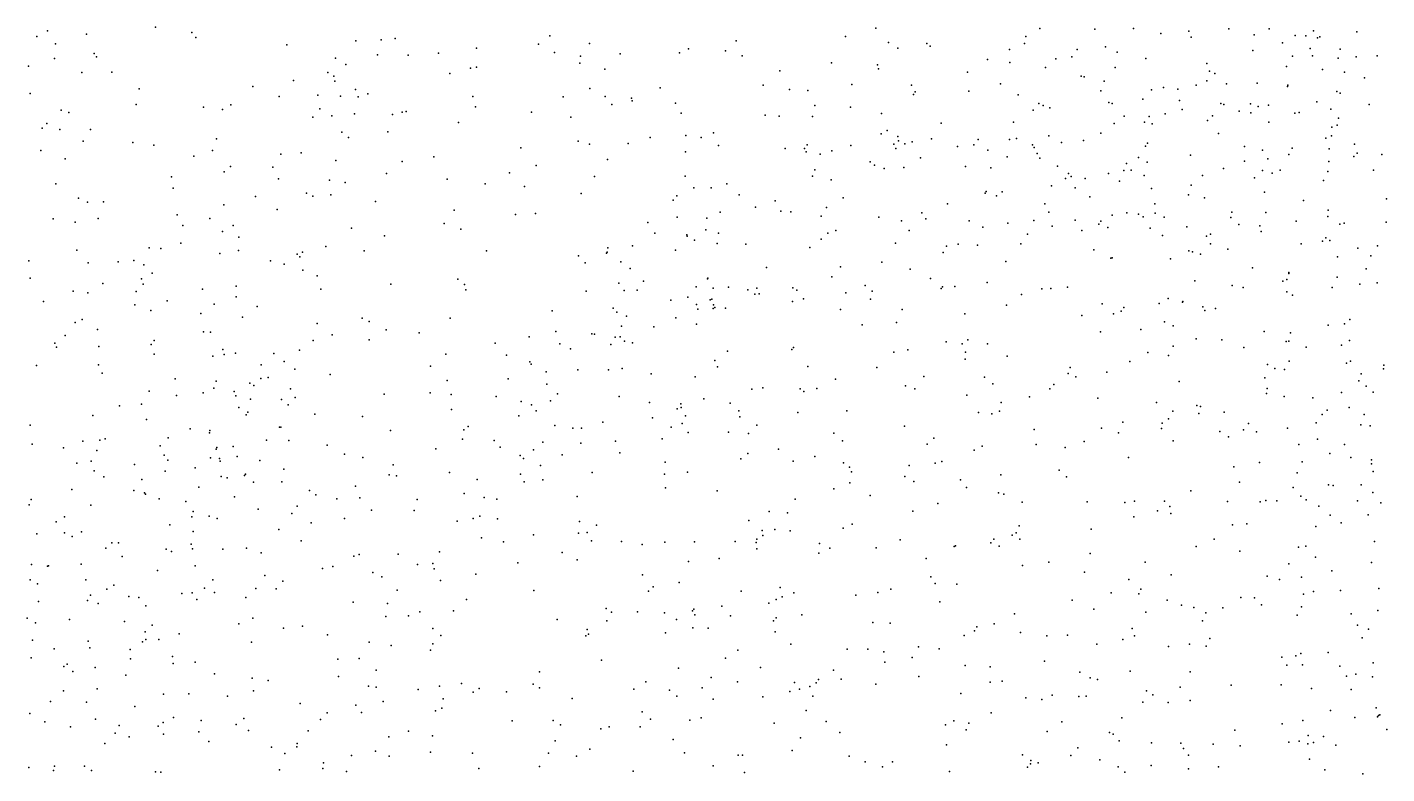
# Model space of a CAD drawing. Header units: metres. Extents: x -25 to 25, y -27.8 to 27.8.
# Drawn here: x -6.377 to -3.29, y 6.799 to 8.495 of the extents above; entities that cross this region are included whole.
import ezdxf

# ---------------------------------------------------------------- set-up
doc = ezdxf.new("R2010")
doc.units = ezdxf.units.M

msp = doc.modelspace()

# ---------------------------------------------------------------- linework, layer by layer
for p in [(-6.0857, 8.4952, 2.5223), (-4.4501, 8.4933, 7.1503), (-4.0776, 8.4921, 11.6421), (-3.953, 8.4909, 22.4357), (-3.8648, 8.4924, -10.5825), (-3.6485, 8.4917, 5.8832), (-3.5567, 8.4916, 6.1565), (-6.3547, 8.4743, 13.2753), (-6.3307, 8.4866, 19.856), (-6.2423, 8.4793, -0.8304), (-6.0027, 8.4828, 18.9536), (-5.9936, 8.4714, -0.7938), (-5.6303, 8.4639, 17.7402), (-5.573, 8.4661, 16.8108), (-5.541, 8.4697, 0.4212), (-5.19, 8.4755, 16.4208), (-4.7671, 8.4642, 12.7603), (-4.5185, 8.4744, 12.3585), (-4.4208, 8.4606, -23.8191), (-4.1121, 8.4585, -20.7982), (-4.1096, 8.4744, 6.1458), (-3.8025, 8.4812, 14.9817), (-3.7389, 8.4865, 6.0454), (-3.7339, 8.4729, 11.0634), (-3.5908, 8.4778, 6.4972), (-3.5268, 8.4597, 21.9255), (-3.4979, 8.4762, 5.9458), (-3.4738, 8.4754, 20.0522), (-3.4563, 8.4866, 23.8867), (-3.4469, 8.4713, 10.7634), (-3.4419, 8.4732, 5.2872), (-3.358, 8.4849, 6.8659), (-6.3122, 8.4572, -6.4741), (-6.2249, 8.4354, 13.8592), (-6.2192, 8.4278, 1.406), (-5.7869, 8.4551, -0.7157), (-5.5815, 8.4322, -0.5751), (-5.5117, 8.4318, 2.5142), (-5.4428, 8.4364, -23.0121), (-5.3567, 8.4479, -0.3339), (-5.216, 8.4565, 14.1973), (-5.1796, 8.4376, 13.0131), (-5.1202, 8.4296, 16.7321), (-5.0997, 8.4583, 2.8959), (-5.0303, 8.4345, 14.1796), (-4.8959, 8.4366, 12.8656), (-4.8755, 8.4458, 3.5546), (-4.7911, 8.4418, -23.4765), (-4.7533, 8.4299, 6.6998), (-4.3997, 8.4472, 6.2332), (-4.3338, 8.4583, -20.7789), (-4.3265, 8.452, -10.7705), (-4.1464, 8.4447, 17.6162), (-4.0047, 8.4281, 11.445), (-3.9926, 8.4448, -17.5162), (-3.9284, 8.4503, -20.6365), (-3.9021, 8.4383, -18.8991), (-3.5937, 8.4419, 6.7325), (-3.5035, 8.429, 7.2998), (-3.4638, 8.4469, 4.5118), (-3.4586, 8.4303, 5.5535), (-3.3959, 8.4455, 4.7622), (-3.3592, 8.4282, 10.0938), (-3.3113, 8.4303, 17.4546), (-6.3736, 8.4066, -6.1512), (-6.3145, 8.4237, -12.5965), (-5.6764, 8.4249, 17.3967), (-5.6532, 8.4101, -15.9831), (-5.37, 8.4023, 16.3732), (-5.3563, 8.4042, -0.0604), (-5.1223, 8.4135, 16.9888), (-5.0648, 8.4, 17.1847), (-4.5507, 8.4139, 17.5754), (-4.4462, 8.4098, -20.1529), (-4.4437, 8.4009, -20.5912), (-4.1961, 8.4216, -24.1282), (-4.1454, 8.4152, -16.9147), (-4.0646, 8.4035, 6.2967), (-4.0415, 8.4235, 22.8827), (-3.9068, 8.4036, 17.4788), (-3.8366, 8.4241, -17.3601), (-3.6981, 8.4126, 19.7655), (-3.5172, 8.4056, 17.3623), (-3.4358, 8.3993, 11.3393), (-3.4004, 8.4246, 11.6844), (-6.2526, 8.3922, 13.114), (-6.1842, 8.3929, 19.4206), (-5.7722, 8.3744, 0.8885), (-5.6938, 8.3924, -22.8596), (-5.6804, 8.3841, 2.4593), (-5.6785, 8.3725, 17.1248), (-5.4172, 8.3897, 0.1545), (-4.6677, 8.3962, 6.8962), (-4.2421, 8.3931, -19.6136), (-4.1665, 8.3665, 11.8742), (-3.9834, 8.3843, 23.1356), (-3.9768, 8.3824, 4.0836), (-3.9312, 8.3727, 11.1929), (-3.6987, 8.3732, 6.8258), (-3.6925, 8.3955, 10.8941), (-3.6799, 8.3903, 19.4898), (-3.6534, 8.3665, 15.1028), (-3.5842, 8.3678, 10.6652), (-3.3855, 8.3928, 11.8683), (-3.34, 8.3803, 21.7706), (-6.37, 8.3445, 1.5024), (-6.1223, 8.3552, -0.6712), (-5.8643, 8.3602, -0.6218), (-5.8046, 8.3381, -12.0594), (-5.7171, 8.3406, 17.2738), (-5.6653, 8.3388, -0.4764), (-5.6312, 8.3538, 0.5195), (-5.625, 8.3371, -15.644), (-5.6031, 8.3435, -11.9189), (-5.3646, 8.3378, -23.2154), (-5.16, 8.3372, -23.3786), (-5.099, 8.3556, -16.3997), (-5.0646, 8.3377, -11.344), (-4.9393, 8.3576, 3.2175), (-4.7054, 8.3636, 12.6267), (-4.6456, 8.3534, 14.2274), (-4.6041, 8.3512, -23.806), (-4.5046, 8.3652, 7.026), (-4.3689, 8.3632, -24.0034), (-4.3647, 8.3421, 7.1091), (-4.3609, 8.3483, 17.5475), (-4.2387, 8.3502, 14.5401), (-4.1266, 8.3412, 17.494), (-3.9391, 8.3506, 6.5763), (-3.8242, 8.3529, 6.7231), (-3.7967, 8.3581, 4.179), (-3.7638, 8.3547, 19.6306), (-3.7224, 8.3634, 17.3574), (-3.5155, 8.3607, 7.0815), (-3.5144, 8.3638, 23.7948), (-3.4033, 8.3494, 11.1941), (-3.3958, 8.3451, 10.3518), (-6.2998, 8.3069, -22.4228), (-6.1296, 8.3197, 2.5202), (-5.9764, 8.3138, 19.0662), (-5.9331, 8.3084, 2.4654), (-5.9144, 8.3185, 12.9269), (-5.712, 8.31, 0.6884), (-5.359, 8.314, 2.579), (-5.0494, 8.3193, 2.9627), (-5.0045, 8.334, 16.506), (-5.0029, 8.3279, 16.3506), (-4.9047, 8.3227, 17.2813), (-4.5881, 8.3172, 12.4354), (-4.5075, 8.3132, -10.931), (-4.0924, 8.307, -24.3568), (-4.0798, 8.3215, 7.2561), (-4.0702, 8.3171, -17.8966), (-4.0545, 8.3118, -18.1066), (-3.9207, 8.3241, -24.4782), (-3.9134, 8.322, 23.334), (-3.844, 8.3318, -18.6832), (-3.7604, 8.3289, -15.3463), (-3.7546, 8.308, 10.673), (-3.6666, 8.3222, 7.3257), (-3.6599, 8.3193, 4.2919), (-3.6248, 8.3041, 19.248), (-3.5994, 8.321, 20.1535), (-3.5821, 8.3149, -20.3462), (-3.5584, 8.3184, 4.4223), (-3.4489, 8.3258, 4.631), (-3.4171, 8.3093, 15.0938), (-3.3294, 8.3193, 5.5166), (-6.3324, 8.2768, 19.9066), (-6.2818, 8.3012, -0.6497), (-5.7285, 8.291, 17.6332), (-5.6847, 8.2942, 12.9374), (-5.6337, 8.2987, 16.9749), (-5.547, 8.297, 0.2265), (-5.5252, 8.302, 16.654), (-5.5165, 8.3039, 14.1184), (-5.3974, 8.2784, -16.2343), (-5.2318, 8.3022, 2.6752), (-5.1421, 8.2907, 12.9306), (-4.8922, 8.3, -15.371), (-4.701, 8.295, 17.4127), (-4.6695, 8.2932, -16.5203), (-4.5933, 8.2921, 6.4268), (-4.4369, 8.2995, 6.3604), (-4.3019, 8.277, -19.9565), (-4.1376, 8.2793, 6.4853), (-3.9088, 8.2764, 7.3271), (-3.8857, 8.2928, -18.44), (-3.8398, 8.2791, -10.5352), (-3.8295, 8.2923, 15.0847), (-3.8228, 8.2758, 6.9028), (-3.7927, 8.2983, 19.8813), (-3.6971, 8.2832, 7.0237), (-3.6853, 8.294, 10.5142), (-3.5986, 8.3003, 21.9855), (-3.5577, 8.2795, 17.2615), (-3.4986, 8.2998, 11.8204), (-3.4888, 8.3018, -24.6852), (-3.3994, 8.2888, 20.3308), (-6.3426, 8.2656, -6.5742), (-6.3028, 8.2626, 13.007), (-6.2326, 8.2631, 13.8572), (-5.6625, 8.257, 14.0451), (-5.6472, 8.2445, -0.2441), (-5.5576, 8.2572, -0.0195), (-4.9624, 8.2446, 16.9773), (-4.8809, 8.249, 3.4835), (-4.8467, 8.2449, 3.7596), (-4.8188, 8.255, 14.2408), (-4.4377, 8.2531, 19.3367), (-4.4243, 8.2607, -15.3173), (-4.4, 8.2466, -20.3684), (-4.0572, 8.2487, 6.7016), (-3.9393, 8.2543, 19.656), (-3.6716, 8.2534, -17.5703), (-3.4285, 8.243, 19.0282), (-3.4151, 8.2484, 24.783), (-3.4144, 8.2678, 25.0777), (-3.4023, 8.2723, 4.8518), (-6.3457, 8.2151, 20.0782), (-6.2496, 8.2362, 19.6738), (-6.1372, 8.2332, 19.4296), (-6.0892, 8.2275, 13.9482), (-5.9561, 8.2154, 1.2958), (-5.9468, 8.2416, 18.1124), (-5.256, 8.2209, -11.4611), (-5.1254, 8.2365, 2.7975), (-5.1003, 8.2292, 16.1573), (-5.0122, 8.2311, -23.664), (-4.8818, 8.2124, -16.4299), (-4.8072, 8.2262, 12.6646), (-4.656, 8.22, 19.4375), (-4.6119, 8.2197, 19.1602), (-4.608, 8.2121, 24.9066), (-4.6054, 8.2279, 6.6707), (-4.5496, 8.2144, 17.3725), (-4.507, 8.2267, 6.7914), (-4.4092, 8.2292, 19.1388), (-4.4044, 8.22, 25.095), (-4.3985, 8.2374, 19.5565), (-4.3838, 8.2303, 24.7197), (-4.367, 8.235, 17.4294), (-4.3231, 8.2414, 24.9098), (-4.2643, 8.2245, 7.0548), (-4.2274, 8.2283, 14.7367), (-4.2172, 8.2403, -16.672), (-4.1957, 8.2161, 25.0679), (-4.1465, 8.2398, 19.3317), (-4.1304, 8.2421, 19.4899), (-4.094, 8.228, 11.8723), (-4.0907, 8.2222, 17.3512), (-4.0285, 8.2332, 22.7331), (-3.9784, 8.2377, 19.411), (-3.8376, 8.2252, 22.2301), (-3.8329, 8.2316, -19.2465), (-3.6126, 8.2245, 11.6669), (-3.5719, 8.2156, 19.0794), (-3.5047, 8.2202, 12.0062), (-3.4209, 8.2188, 23.7554), (-3.3633, 8.2297, 25.325), (-6.2908, 8.196, 1.4998), (-5.9987, 8.202, 18.4075), (-5.8006, 8.2071, 17.4382), (-5.7545, 8.2099, 17.197), (-5.6756, 8.1924, 0.4941), (-5.5253, 8.1905, -23.3567), (-5.4537, 8.2009, -15.6386), (-5.2212, 8.1814, -23.6195), (-5.0588, 8.1944, 12.8338), (-4.5759, 8.207, 14.345), (-4.463, 8.1895, 4.0001), (-4.4528, 8.1818, 14.4705), (-4.3488, 8.1986, 6.5981), (-4.1514, 8.201, 19.7425), (-4.0837, 8.2083, 24.8982), (-4.0775, 8.1974, 7.1418), (-3.8811, 8.1855, 20.0154), (-3.8532, 8.1989, 10.8025), (-3.8337, 8.1886, 23.4369), (-3.7353, 8.2047, -24.6325), (-3.6127, 8.1911, 24.9323), (-3.5597, 8.1963, 25.1053), (-3.5125, 8.2059, 11.132), (-3.4213, 8.1902, 24.5981), (-3.3642, 8.2017, -10.4505), (-3.3573, 8.2092, 11.0228), (-3.3007, 8.206, 20.4317), (-6.0492, 8.1555, 2.5229), (-5.9291, 8.1664, 17.9572), (-5.9152, 8.1787, 18.8146), (-5.8186, 8.1771, -0.3352), (-5.8064, 8.1506, 1.1232), (-5.5607, 8.163, 2.4936), (-5.4235, 8.15, -23.547), (-5.2819, 8.1645, 16.1472), (-5.0884, 8.1559, 14.3146), (-4.883, 8.1571, 16.5669), (-4.5939, 8.1566, -24.0352), (-4.5882, 8.1712, 19.6596), (-4.4309, 8.1745, 12.3194), (-4.386, 8.1768, 24.5511), (-4.2463, 8.1788, 17.3314), (-4.1886, 8.1757, 24.6184), (-4.0374, 8.1794, 19.1247), (-4.0191, 8.1518, 24.6899), (-4.0126, 8.163, 19.935), (-4.0066, 8.1559, 11.6971), (-3.9742, 8.1518, 11.4484), (-3.9218, 8.1632, 25.0638), (-3.8867, 8.1694, -18.1584), (-3.8698, 8.1702, 11.2786), (-3.8404, 8.1581, 24.899), (-3.7081, 8.1584, 11.557), (-3.6603, 8.1746, 11.3201), (-3.5901, 8.1533, -10.4522), (-3.5717, 8.1697, 24.7444), (-3.5499, 8.1634, 4.5427), (-3.5316, 8.1708, -17.0216), (-3.4235, 8.1672, -15.3717), (-3.3202, 8.1701, 18.9107), (-6.3116, 8.1393, 12.9126), (-6.045, 8.1296, -22.6022), (-5.6903, 8.148, -0.1072), (-5.6547, 8.1422, 0.2583), (-5.3368, 8.1392, 2.6111), (-5.2476, 8.1337, -15.5425), (-4.8628, 8.1303, 3.5929), (-4.8234, 8.1304, 16.9822), (-4.7884, 8.1395, 19.0984), (-4.5513, 8.1482, 18.9977), (-4.199, 8.1219, 15.062), (-4.1633, 8.1215, 4.1131), (-4.0511, 8.1352, 25.2233), (-3.9974, 8.1303, -19.6036), (-3.8967, 8.1454, 4.2165), (-3.8242, 8.1286, 11.1199), (-3.7339, 8.1364, -18.6033), (-3.5677, 8.1202, 25.3052), (-3.4335, 8.1466, 12.2055), (-6.2605, 8.107, 19.774), (-6.2396, 8.0979, 2.6241), (-6.2036, 8.0985, -22.4111), (-5.9306, 8.0914, 17.7133), (-5.8587, 8.1104, 12.8527), (-5.7427, 8.1182, 2.4687), (-5.7279, 8.1116, 0.9154), (-5.6871, 8.1146, 12.8666), (-5.5857, 8.099, -11.8422), (-5.1186, 8.1171, 16.0468), (-4.9098, 8.1026, 14.3639), (-4.902, 8.1123, 19.4049), (-4.76, 8.1144, 24.9585), (-4.6785, 8.1005, 14.3986), (-4.5237, 8.1076, 17.2134), (-4.2871, 8.0938, 12.227), (-4.2015, 8.118, 19.8762), (-4.1756, 8.1125, 12.0946), (-4.066, 8.0941, -24.521), (-3.9638, 8.11, 23.0299), (-3.8162, 8.0942, 24.6858), (-3.7401, 8.1146, 25.1821), (-3.7034, 8.1076, 4.3989), (-3.4791, 8.1015, 18.9475), (-3.2903, 8.1053, 24.3744), (-6.3174, 8.0596, 20.1858), (-6.2158, 8.061, -12.4172), (-6.0362, 8.069, -0.3808), (-5.9618, 8.0605, 19.2185), (-5.8094, 8.0812, -0.2044), (-5.4073, 8.0795, -11.5878), (-5.2679, 8.0696, 14.3023), (-5.2226, 8.072, 12.8246), (-4.9012, 8.0638, 16.2251), (-4.8334, 8.0612, 3.8752), (-4.8036, 8.0752, 16.7105), (-4.7232, 8.0863, 12.5181), (-4.6652, 8.0773, 25.221), (-4.6429, 8.076, 4.0191), (-4.5737, 8.066, -10.9456), (-4.562, 8.0859, 24.4367), (-4.4432, 8.0639, 18.8455), (-4.3452, 8.0739, 4.0983), (-4.336, 8.0597, -20.5125), (-4.0573, 8.0752, 11.9472), (-3.9129, 8.0684, 25.315), (-3.8798, 8.0733, 17.195), (-3.8538, 8.0708, 18.9965), (-3.8427, 8.0643, 22.2541), (-3.8157, 8.0729, -16.6411), (-3.795, 8.0635, -20.5421), (-3.6439, 8.0627, 11.0763), (-3.6419, 8.0749, -15.4375), (-3.5642, 8.0741, 12.1324), (-3.4236, 8.0651, 10.8937), (-3.4225, 8.0797, 25.4698), (-6.2677, 8.0521, 19.9426), (-6.0235, 8.0444, 18.2127), (-5.9332, 8.0315, 18.4876), (-5.9088, 8.0446, 14.0088), (-5.6401, 8.0385, 16.9263), (-5.4298, 8.0495, 14.2146), (-5.3921, 8.0363, 16.0793), (-4.9672, 8.0515, -15.4225), (-4.9517, 8.0273, 19.1011), (-4.8355, 8.0348, -24.0098), (-4.8071, 8.0271, 18.9306), (-4.5586, 8.027, 19.8791), (-4.5404, 8.0332, -16.4698), (-4.3914, 8.0552, 14.7587), (-4.374, 8.0332, 24.3064), (-4.2378, 8.0551, -20.8348), (-4.2071, 8.0408, -20.0249), (-4.1503, 8.0502, 20.0047), (-4.0909, 8.0558, 25.377), (-4.0495, 8.0436, -10.6132), (-3.9971, 8.0569, 20.089), (-3.9821, 8.0334, 18.9066), (-3.9439, 8.0478, 15.1672), (-3.9389, 8.0546, 22.4583), (-3.9228, 8.0404, 24.5271), (-3.8269, 8.0387, 23.3526), (-3.744, 8.0417, -19.4604), (-3.6258, 8.0472, 23.5721), (-3.578, 8.044, -18.9747), (-3.5752, 8.0313, 24.4803), (-3.4952, 8.0543, 21.9016), (-3.3961, 8.0478, -17.2292), (-3.3864, 8.0504, 4.9026), (-3.2909, 8.0523, 20.5309), (-6.0276, 8.0046, 17.5981), (-5.8958, 8.0186, 18.6634), (-5.6988, 7.9969, 0.6928), (-5.5658, 8.0216, 16.7873), (-5.0024, 7.9984, -16.4076), (-4.8787, 8.0236, 24.8668), (-4.8783, 8.0209, -11.0651), (-4.8617, 8.0115, 19.7047), (-4.8103, 8.0037, 25.1869), (-4.7447, 8.0027, 24.4244), (-4.5741, 8.014, 25.376), (-4.4051, 8.0043, 14.9454), (-4.2895, 7.9976, 15.1485), (-4.2627, 8.002, 18.792), (-4.2192, 8, 25.45), (-4.1207, 8.0034, 15.2034), (-4.1056, 8.0251, -19.8395), (-3.7993, 8.022, 11.8099), (-3.699, 8.0203, 18.9572), (-3.6901, 8.0251, 10.6776), (-3.69, 8.0028, -17.9344), (-3.4842, 8.0034, 10.7341), (-3.4356, 8.009, 15.0508), (-3.4282, 8.0167, 17.4002), (-3.419, 8.0106, 23.6518), (-3.3109, 7.9986, 12.4412), (-6.3732, 7.9645, -0.5094), (-6.2639, 7.9884, 1.5325), (-6.1345, 7.9654, 19.6068), (-6.0998, 7.9939, 2.5959), (-6.0736, 7.9924, 19.4536), (-5.9396, 7.9813, 1.3224), (-5.8971, 7.9879, 2.5227), (-5.7637, 7.9795, 14.0696), (-5.7579, 7.9738, 1.0656), (-5.7517, 7.9843, 17.0439), (-5.6114, 7.9871, 12.8212), (-5.3339, 7.9874, -23.7883), (-5.1247, 7.9758, 14.4422), (-5.0614, 7.9819, 19.3131), (-5.0596, 7.9842, 15.8378), (-5.0586, 7.9937, 2.961), (-4.9047, 7.9888, 14.4943), (-4.5998, 7.9946, 14.575), (-4.297, 7.9837, 17.1573), (-3.955, 7.9897, 25.4413), (-3.9166, 7.9709, 20.2502), (-3.9135, 7.9714, 4.3463), (-3.7807, 7.969, 25.4588), (-3.7394, 7.9869, -18.2589), (-3.731, 7.9847, 10.9383), (-3.7127, 7.9793, 4.5009), (-3.6509, 7.9909, 15.0871), (-3.4017, 7.9736, 25.5946), (-3.3554, 7.9935, 18.8289), (-3.3259, 7.9757, 24.269), (-6.2385, 7.9603, 13.9708), (-6.1699, 7.9619, 19.8447), (-6.1121, 7.9554, 17.7686), (-6.0929, 7.9363, 17.4348), (-5.8239, 7.9642, -23.2105), (-5.7929, 7.9566, 12.824), (-5.751, 7.9435, 0.111), (-5.1096, 7.9596, -23.931), (-5.0292, 7.962, 19.567), (-5.008, 7.947, 12.6155), (-4.6978, 7.9496, 16.7704), (-4.53, 7.9506, -15.3547), (-4.4365, 7.9617, 15.1931), (-4.3716, 7.9457, 12.3286), (-4.1547, 7.9628, -16.4587), (-3.595, 7.9486, 4.6771), (-3.5119, 7.9381, -19.2528), (-3.5119, 7.9358, -16.8156), (-3.3368, 7.9467, -15.411), (-6.37, 7.9254, 12.896), (-6.2048, 7.9128, 17.5571), (-6.1175, 7.9238, -22.5268), (-6.1131, 7.9114, 17.9552), (-5.9023, 7.907, 19.0632), (-5.7184, 7.9307, 0.2739), (-5.5511, 7.9119, 16.3519), (-5.3987, 7.9232, -16.0421), (-5.384, 7.9105, -15.8061), (-5.0335, 7.9137, 14.5751), (-4.9777, 7.9181, 24.7711), (-4.8577, 7.9053, 24.3688), (-4.8317, 7.9236, 3.7176), (-4.8316, 7.925, 15.7289), (-4.7847, 7.9049, 3.9158), (-4.6384, 7.9035, 15.1659), (-4.55, 7.9279, 14.9973), (-4.4741, 7.9084, 24.167), (-4.3261, 7.9245, -10.8126), (-4.2985, 7.9057, 20.1038), (-4.2702, 7.9064, -15.4295), (-4.1973, 7.9154, 24.204), (-4.0145, 7.9044, 18.7592), (-3.7252, 7.9189, 22.1585), (-3.6407, 7.9082, 12.1618), (-3.6155, 7.9043, 23.471), (-3.5256, 7.918, -18.7302), (-3.5169, 7.9219, -10.419), (-3.4139, 7.9041, -17.6494), (-3.4023, 7.9278, 17.5405), (-3.3512, 7.9119, -17.4134), (-3.3114, 7.9146, 21.7355), (-6.3395, 7.8719, 17.6486), (-6.2721, 7.896, 20.5451), (-6.2387, 7.8921, -22.2923), (-6.1295, 7.8948, 1.4822), (-6.0591, 7.8737, -12.3274), (-5.979, 7.8999, -22.8994), (-5.9022, 7.8825, -0.1488), (-5.7101, 7.8999, 0.497), (-5.3807, 7.8986, 15.8795), (-5.1076, 7.896, 15.7073), (-5.0214, 7.8972, 19.0072), (-4.9918, 7.8977, 24.9593), (-4.9156, 7.8753, 3.203), (-4.8768, 7.8817, 14.7094), (-4.8259, 7.876, -24.1535), (-4.8222, 7.8778, 18.7811), (-4.8191, 7.9021, 15.4806), (-4.7402, 7.899, -16.4361), (-4.7249, 7.889, 15.3214), (-4.72, 7.9023, 14.7379), (-4.7145, 7.8896, 25.4069), (-4.6387, 7.8719, 15.5626), (-4.629, 7.898, 12.4406), (-4.6142, 7.8785, 4.21), (-4.5182, 7.8921, 25.5024), (-4.4621, 7.8776, 20.0701), (-4.458, 7.8958, 15.3898), (-4.3012, 7.9017, 25.5379), (-4.1193, 7.8877, 25.575), (-4.0733, 7.9008, 17.1376), (-4.0528, 7.9016, -20.9071), (-3.786, 7.8791, -15.5007), (-3.753, 7.8725, -19.6704), (-3.5169, 7.8943, 17.313), (-3.5035, 7.8868, 21.9424), (-6.1321, 7.8647, -0.3471), (-6.0956, 7.8519, 17.2969), (-5.9826, 7.8451, 12.8299), (-5.9525, 7.8663, 19.2404), (-5.8544, 7.8609, 18.8792), (-5.1846, 7.8513, 14.5587), (-5.0463, 7.857, 15.5079), (-5.0381, 7.8482, 14.7365), (-4.8571, 7.865, 3.4048), (-4.8538, 7.8544, 14.9167), (-4.8195, 7.8566, 16.0904), (-4.8184, 7.8649, 19.9035), (-4.8155, 7.8588, 12.4685), (-4.7911, 7.857, 24.2188), (-4.5304, 7.8543, 16.8706), (-4.3902, 7.8542, 17.002), (-4.2478, 7.8445, 12.2463), (-4.1534, 7.8642, 18.6715), (-3.9359, 7.8671, 15.1909), (-3.9101, 7.8445, 22.7699), (-3.8932, 7.85, 22.513), (-3.8866, 7.8583, 17.1395), (-3.8065, 7.8676, -16.5069), (-3.7536, 7.871, -10.4672), (-3.7077, 7.8603, 23.3281), (-3.7027, 7.8516, 25.6098), (-3.6786, 7.8564, 24.331), (-6.2675, 7.8241, 17.3379), (-6.2522, 7.8316, 2.7548), (-5.8877, 7.8368, 18.5817), (-5.7186, 7.8219, 0.679), (-5.6158, 7.8341, 16.2299), (-5.6001, 7.827, 15.8873), (-5.4161, 7.834, 2.6382), (-5.0271, 7.8165, 25.11), (-5.0162, 7.8385, 19.7374), (-4.9538, 7.8146, 24.2493), (-4.9036, 7.8347, 15.1116), (-4.8571, 7.8206, -15.3544), (-4.4806, 7.8195, 4.2991), (-4.4028, 7.8248, -16.3998), (-3.982, 7.8405, 20.3219), (-3.7943, 7.8262, 4.5753), (-3.7744, 7.8171, 12.032), (-3.4231, 7.8184, 23.4995), (-3.3857, 7.8213, 24.1882), (-3.3734, 7.8311, 20.6028), (-6.2908, 7.7948, -0.3657), (-6.2172, 7.8083, 12.852), (-6.0887, 7.7837, 18.0888), (-5.9766, 7.8029, 19.9949), (-5.9602, 7.8028, 18.3031), (-5.7276, 7.7833, 16.9093), (-5.6843, 7.7966, 16.0263), (-5.6001, 7.7849, 16.4886), (-5.5614, 7.8075, -11.768), (-5.4866, 7.8007, 14.295), (-5.2369, 7.7916, 2.7434), (-5.1767, 7.8042, 19.2376), (-5.0946, 7.7984, 24.8052), (-5.089, 7.7978, 24.6337), (-5.0417, 7.7911, 15.2705), (-5.0307, 7.7922, 14.9471), (-5.0204, 7.7821, -16.417), (-4.2905, 7.7807, -20.712), (-4.2409, 7.7852, -20.9542), (-3.9399, 7.8034, 24.2425), (-3.8483, 7.8085, 22.9517), (-3.7226, 7.787, 20.4967), (-3.6641, 7.7848, 4.6782), (-3.5681, 7.8037, 15.063), (-3.5184, 7.7816, 4.7666), (-3.5121, 7.7818, -15.5031), (-3.5084, 7.8013, 12.3863), (-3.3745, 7.7832, 15.001), (-6.3138, 7.7778, 20.7222), (-6.3098, 7.7688, 17.8371), (-6.2143, 7.7698, 14.1052), (-6.0955, 7.7742, 20.4244), (-6.0882, 7.7523, -0.2274), (-5.9326, 7.763, -23.2384), (-5.9296, 7.7514, 19.8311), (-5.9037, 7.7546, 1.2559), (-5.8168, 7.7543, 0.1737), (-5.7582, 7.7616, -12.016), (-5.4262, 7.7529, -11.5612), (-5.314, 7.7775, 15.5949), (-5.2883, 7.7502, 24.0379), (-5.1674, 7.7758, 24.1996), (-5.1435, 7.7649, -15.5623), (-5.0512, 7.7746, -11.1219), (-5.0022, 7.7783, 24.1064), (-4.7864, 7.7592, 16.23), (-4.6405, 7.7631, 16.6638), (-4.6365, 7.7676, 18.6104), (-4.4091, 7.7574, 24.0294), (-4.377, 7.7625, 20.1717), (-4.2535, 7.776, 24.0805), (-4.2466, 7.7569, -20.3371), (-4.1965, 7.7762, 4.4016), (-3.8324, 7.756, 22.6328), (-3.7851, 7.7493, 15.1342), (-3.7751, 7.771, 22.3365), (-3.6144, 7.768, -18.1773), (-3.4729, 7.7681, -17.8522), (-3.3927, 7.7728, 21.857), (-6.3557, 7.7265, -21.975), (-6.2151, 7.7284, 17.2213), (-5.955, 7.7482, 17.1059), (-5.8451, 7.7285, 14.1769), (-5.7934, 7.7358, -23.5882), (-5.7693, 7.7181, 0.5055), (-5.4612, 7.725, 15.612), (-5.2354, 7.7354, 15.4185), (-5.2323, 7.7296, 12.5855), (-5.0255, 7.7198, 18.8134), (-4.8151, 7.7384, 3.5845), (-4.8091, 7.7238, 23.9892), (-4.6041, 7.7243, 12.4071), (-4.4475, 7.7224, 16.856), (-4.2469, 7.7409, 25.6548), (-4.1516, 7.7478, -24.581), (-4.009, 7.7224, -19.9324), (-3.8731, 7.7357, 25.6792), (-3.5605, 7.729, 18.7969), (-3.5436, 7.7201, 24.209), (-3.5217, 7.7177, -19.551), (-3.5113, 7.7363, -18.502), (-3.3812, 7.7324, 25.7461), (-3.3721, 7.7365, -16.8936), (-3.2971, 7.7189, 23.4249), (-3.2966, 7.7274, -17.0938), (-6.2065, 7.7096, -22.484), (-6.0404, 7.6965, 14.1783), (-5.948, 7.6912, 12.8264), (-5.8465, 7.6972, 16.9745), (-5.8293, 7.6998, 16.0127), (-5.6888, 7.7065, 16.2839), (-5.4235, 7.6928, 23.9774), (-5.2844, 7.6967, 23.8294), (-5.1985, 7.7121, 14.8264), (-5.1262, 7.7172, 25.0077), (-5.0565, 7.7172, 2.9337), (-4.9599, 7.708, 23.894), (-4.86, 7.7008, 25.435), (-4.5413, 7.6959, 23.9699), (-4.341, 7.7019, 15.4531), (-4.2035, 7.7, 20.2879), (-4.013, 7.7085, 4.5332), (-3.9958, 7.7012, 17.0604), (-3.9256, 7.7113, 15.2198), (-3.7611, 7.6902, 22.4928), (-3.5668, 7.6988, 25.7191), (-3.3529, 7.6922, 20.6744), (-3.3478, 7.7082, -19.2527), (-6.0998, 7.6688, 12.8428), (-6.0378, 7.6587, 2.6604), (-5.9775, 7.6645, 19.4095), (-5.9527, 7.6755, 19.229), (-5.9066, 7.6678, 15.7447), (-5.9031, 7.6576, 18.4876), (-5.8711, 7.6864, 20.2083), (-5.862, 7.681, 2.6034), (-5.779, 7.6738, 12.7983), (-5.5665, 7.6615, 12.7263), (-5.4616, 7.6645, 24.248), (-5.4144, 7.6613, 15.3821), (-5.3121, 7.6565, 15.1696), (-5.1968, 7.6843, -11.255), (-5.1728, 7.6624, 18.9874), (-5.0323, 7.6561, 25.2847), (-4.7311, 7.6727, 15.9463), (-4.7067, 7.676, 16.4472), (-4.6219, 7.674, -15.3076), (-4.6132, 7.6678, 4.4426), (-4.5839, 7.6746, -10.9593), (-4.3827, 7.6804, 4.4572), (-4.3614, 7.6739, -24.4703), (-4.2429, 7.6595, 16.9464), (-4.1842, 7.6855, 12.1474), (-4.1012, 7.6558, 25.7173), (-4.0549, 7.674, 12.0248), (-4.0456, 7.6837, 18.5894), (-3.5631, 7.6632, 22.1563), (-3.561, 7.6744, 17.2727), (-3.5226, 7.6564, -24.7223), (-3.3927, 7.6658, 12.5092), (-3.3368, 7.6798, 24.11), (-3.3207, 7.6661, 4.8398), (-6.1674, 7.6353, 20.6672), (-6.1173, 7.639, 1.4693), (-5.896, 7.6313, 18.8806), (-5.8699, 7.6505, -12.1913), (-5.7992, 7.6495, 19.8703), (-5.7842, 7.6376, 16.8332), (-5.768, 7.6538, 0.8936), (-5.413, 7.6269, 14.5473), (-5.2554, 7.6447, -15.8054), (-5.2318, 7.6378, 19.5031), (-5.1883, 7.6465, -16.2748), (-4.964, 7.6429, -15.4169), (-4.9011, 7.6283, -24.2784), (-4.8926, 7.6395, 12.4234), (-4.8917, 7.6314, 3.1697), (-4.8402, 7.651, 3.3498), (-4.7804, 7.6416, 20.0501), (-4.1654, 7.6424, -15.4885), (-3.9458, 7.6528, 20.4492), (-3.8126, 7.643, -19.8316), (-3.721, 7.6363, 22.7987), (-3.7128, 7.634, 4.7081), (-3.4574, 7.6537, 17.5912), (-3.4251, 7.6253, 15.0388), (-3.3753, 7.6311, -18.6435), (-6.228, 7.6134, 17.9494), (-6.106, 7.604, -0.0854), (-5.8798, 7.6149, 1.1671), (-5.8754, 7.6206, 0.2682), (-5.7239, 7.6165, 16.6187), (-5.6153, 7.6108, -23.8856), (-5.2605, 7.6122, 19.3315), (-5.2207, 7.6242, 24.9037), (-5.0698, 7.5984, 19.8354), (-4.9568, 7.6081, 18.6121), (-4.8893, 7.5953, 23.7564), (-4.8819, 7.6121, -16.438), (-4.7612, 7.6238, 4.0717), (-4.7586, 7.6102, 3.7622), (-4.6267, 7.6199, 18.4917), (-4.516, 7.6236, 16.7054), (-4.2169, 7.6201, 18.5131), (-4.1866, 7.6172, -21.1706), (-4.1694, 7.6234, 24.0046), (-3.8888, 7.5979, 4.6366), (-3.7996, 7.5959, 18.6756), (-3.7857, 7.6054, 17.0499), (-3.7754, 7.6231, -20.9159), (-3.7166, 7.6181, 20.5917), (-3.6591, 7.6206, -10.5142), (-3.6034, 7.5949, 22.9741), (-3.4499, 7.5968, -17.983), (-3.4361, 7.6156, 23.187), (-3.341, 7.6158, -17.7685), (-6.3696, 7.5915, 12.9787), (-6.0069, 7.5828, 0.0839), (-5.9629, 7.5736, 15.5468), (-5.9621, 7.5791, 18.2872), (-5.8042, 7.5868, 15.5036), (-5.8006, 7.5868, 0.632), (-5.5517, 7.5789, 23.8501), (-5.3853, 7.5806, 14.7061), (-5.3754, 7.5885, 2.6306), (-5.179, 7.5903, 19.6837), (-5.1376, 7.5845, 18.8293), (-5.1184, 7.5844, 23.6466), (-4.9147, 7.5869, -11.1009), (-4.8761, 7.5749, 18.3607), (-4.7842, 7.5752, 3.4984), (-4.7393, 7.5721, 4.2513), (-4.7199, 7.5915, 25.5738), (-4.5454, 7.5729, -24.3766), (-4.385, 7.5892, -15.4016), (-4.09, 7.5816, 20.3959), (-3.9375, 7.5848, -10.6542), (-3.8986, 7.5741, -21.1598), (-3.8013, 7.5836, 15.1775), (-3.6685, 7.5767, -15.5784), (-3.6494, 7.5648, 22.5752), (-3.6152, 7.5805, 12.3114), (-3.5857, 7.576, -20.7706), (-3.5148, 7.5845, 4.763), (-3.3489, 7.5919, -10.4895), (-3.3273, 7.59, 18.7614), (-6.3654, 7.5485, 14.2972), (-6.2944, 7.5395, 20.8325), (-6.25, 7.5548, 2.785), (-6.2184, 7.5339, 15.5365), (-6.2118, 7.5571, 15.7035), (-6.1996, 7.56, 14.3107), (-6.0749, 7.544, 17.0089), (-6.0563, 7.5624, -12.4872), (-5.9477, 7.5366, 19.088), (-5.9462, 7.5402, 16.893), (-5.9087, 7.5425, 18.7517), (-5.8336, 7.557, 1.0063), (-5.7825, 7.5567, 16.4875), (-5.6954, 7.5458, 12.7569), (-5.4491, 7.5376, 24.5326), (-5.3882, 7.5595, 15.015), (-5.3164, 7.5564, 23.6281), (-5.3027, 7.541, 12.5307), (-5.2274, 7.5352, -16.0644), (-5.2062, 7.553, 2.7058), (-5.1196, 7.5503, 12.4318), (-5.0412, 7.5547, 18.27), (-4.935, 7.5603, 25.4524), (-4.6707, 7.5364, 16.2041), (-4.5259, 7.5555, -16.3698), (-4.3336, 7.548, 4.5777), (-4.3184, 7.562, 20.2947), (-4.2268, 7.5346, 12.0957), (-4.2086, 7.5435, -20.349), (-4.0859, 7.547, -20.1178), (-4.0198, 7.5408, 24.0527), (-3.9767, 7.5543, 25.7517), (-3.7745, 7.5555, 25.7618), (-3.4891, 7.5474, 18.7614), (-3.447, 7.5592, 22.0705), (-3.3857, 7.5471, 25.8105), (-6.2637, 7.5047, -0.0502), (-6.2318, 7.5092, 12.8783), (-6.1327, 7.5023, 0.0332), (-6.0657, 7.5232, 16.024), (-6.0576, 7.5115, 1.3996), (-5.9608, 7.5171, 16.1605), (-5.94, 7.5159, 2.5964), (-5.9387, 7.5093, 19.4225), (-5.9003, 7.5202, 14.3371), (-5.8485, 7.5113, 16.689), (-5.6561, 7.5253, 23.9561), (-5.6146, 7.5177, 15.287), (-5.2577, 7.5221, 19.0368), (-5.2496, 7.5155, -24.2215), (-5.1619, 7.5242, 18.6379), (-5.0312, 7.5281, 2.8598), (-4.9282, 7.5072, 18.1298), (-4.7566, 7.515, 23.7149), (-4.7408, 7.5272, 12.3517), (-4.6373, 7.5092, 20.1702), (-4.5886, 7.52, 12.3226), (-4.5229, 7.5055, 4.6046), (-4.3149, 7.5048, 25.7274), (-4.2999, 7.5086, -20.967), (-3.8764, 7.5182, -15.5774), (-3.579, 7.5065, 25.7953), (-3.4816, 7.5078, 22.2419), (-3.419, 7.5267, 23.0341), (-3.3713, 7.5177, 17.7187), (-3.3241, 7.5124, 20.754), (-3.3241, 7.5035, 21.8997), (-6.2246, 7.4872, 15.909), (-6.2027, 7.474, -22.7776), (-6.0636, 7.487, 12.8347), (-5.9951, 7.4945, 20.5561), (-5.9366, 7.4744, 18.9164), (-5.923, 7.4718, 18.5751), (-5.883, 7.4766, 16.3785), (-5.8811, 7.4799, 0.5502), (-5.7943, 7.4917, -23.7284), (-5.5546, 7.4785, 15.1181), (-5.5455, 7.5009, 12.6681), (-5.5382, 7.4762, 14.6208), (-5.4182, 7.4835, -11.6119), (-5.2566, 7.4801, 19.5837), (-5.2109, 7.4999, 18.4506), (-5.094, 7.4837, -15.6021), (-4.9299, 7.4803, 20.0045), (-4.8776, 7.4844, 23.6125), (-4.5093, 7.496, 25.6866), (-4.5049, 7.4851, 15.7688), (-4.3841, 7.4748, 15.6391), (-4.3743, 7.4997, 16.7338), (-4.166, 7.4782, 16.8545), (-4.0336, 7.4894, 18.5248), (-4.017, 7.4738, 4.645), (-3.6371, 7.4964, 18.7206), (-3.4932, 7.4833, 12.4255), (-3.321, 7.4862, 12.5639), (-6.2754, 7.4452, 15.2958), (-6.1344, 7.443, 20.7213), (-6.1161, 7.4679, -22.9733), (-5.9871, 7.4501, -23.3629), (-5.8631, 7.462, 0.718), (-5.7987, 7.4625, 20.369), (-5.7358, 7.4429, 24.1792), (-5.6311, 7.4525, 24.3872), (-5.355, 7.4675, 24.8388), (-5.2487, 7.4628, 18.8385), (-5.2061, 7.467, 25.1835), (-4.9275, 7.4489, 12.3466), (-4.8103, 7.442, 25.5785), (-4.5452, 7.4467, 16.4213), (-4.5088, 7.4605, 23.8263), (-4.3634, 7.4632, 12.1762), (-4.258, 7.4669, -10.8771), (-4.2439, 7.4495, 23.9192), (-3.7345, 7.4422, 24.0856), (-3.6241, 7.4621, -16.4648), (-3.5023, 7.4496, 22.5919), (-3.422, 7.4559, -19.5885), (-3.4112, 7.4541, 4.774), (-3.3479, 7.4555, -20.6184), (-6.372, 7.41, 2.8894), (-6.3674, 7.4227, 14.551), (-6.2325, 7.4096, 2.7345), (-6.1102, 7.4378, 14.4559), (-6.108, 7.4349, 2.637), (-6.0768, 7.4241, 16.2067), (-6.0164, 7.4179, 15.2351), (-5.9061, 7.4282, -12.4203), (-5.7216, 7.4332, -12.052), (-5.6736, 7.4237, 14.5622), (-5.6218, 7.4266, 19.9253), (-5.4915, 7.4223, -24.1143), (-5.3845, 7.4358, 23.538), (-5.3389, 7.4272, 18.2719), (-5.3103, 7.423, 25.0407), (-5.1282, 7.4292, 23.4886), (-4.6331, 7.4231, 18.137), (-4.4627, 7.4317, 20.2836), (-4.309, 7.4136, -16.2811), (-4.1714, 7.4378, 11.9617), (-4.1595, 7.4343, 15.466), (-4.1175, 7.4163, -24.5574), (-3.9699, 7.4175, 20.5363), (-3.8847, 7.4157, 11.9029), (-3.8623, 7.4188, -16.3401), (-3.7942, 7.4185, -24.6784), (-3.6511, 7.418, -19.8018), (-3.5771, 7.4175, -21.0238), (-3.5641, 7.4203, 24.0585), (-3.5393, 7.4197, 17.2782), (-3.4847, 7.4302, -15.5587), (-3.4728, 7.4216, 17.5194), (-3.3561, 7.4191, 15.0614), (-3.3214, 7.4381, 22.9008), (-3.3033, 7.4151, 18.7386), (-6.2918, 7.3827, 15.1392), (-6.0029, 7.3832, 16.576), (-6, 7.3951, 1.3034), (-5.9635, 7.3847, 19.2888), (-5.9453, 7.3791, 1.1516), (-5.8524, 7.4005, 15.1772), (-5.7755, 7.3903, 2.4923), (-5.7637, 7.407, 23.964), (-5.6563, 7.3796, 14.7112), (-5.5952, 7.398, 14.8598), (-5.4983, 7.3973, 24.6544), (-5.364, 7.3793, 19.3159), (-5.3492, 7.3849, 19.0932), (-5.3089, 7.3786, 18.0874), (-4.6924, 7.3951, 23.6426), (-4.6503, 7.3924, 25.6721), (-4.3661, 7.3962, -24.4442), (-3.8643, 7.3831, 18.578), (-3.8102, 7.3969, 20.6137), (-3.7822, 7.4062, -21.2684), (-3.78, 7.391, 16.9603), (-3.4441, 7.4071, 22.4471), (-3.4185, 7.3871, -16.5307), (-3.3318, 7.3875, -18.5748), (-6.3107, 7.3719, 12.9712), (-6.2535, 7.3489, 16.8196), (-6.0527, 7.3651, 16.3989), (-5.9998, 7.35, 19.1384), (-5.8057, 7.3546, 14.6079), (-5.7319, 7.3698, 19.6022), (-5.4006, 7.3732, 12.5267), (-5.123, 7.3724, 2.6617), (-5.1054, 7.3476, 19.8895), (-5.0838, 7.3641, -16.2508), (-4.7381, 7.3749, 3.4621), (-4.7078, 7.3517, 3.6316), (-4.6795, 7.354, 4.6964), (-4.6447, 7.3515, -15.3003), (-4.5242, 7.3572, 16.154), (-4.5038, 7.3667, 15.9449), (-4.1243, 7.3626, -21.3318), (-3.9607, 7.3548, 11.7781), (-3.6398, 7.3651, 17.0915), (-3.6074, 7.3673, -10.6728), (-3.451, 7.3609, -24.5949), (-3.3937, 7.3694, 22.227), (-6.3549, 7.3444, 17.9106), (-6.2923, 7.3468, 14.7628), (-6.2746, 7.3387, 14.9754), (-6.1845, 7.3244, 18.0766), (-6.1693, 7.3243, 0.2745), (-6.0044, 7.3209, 18.3752), (-5.7543, 7.3287, 14.8874), (-5.3449, 7.3353, 18.9163), (-5.2954, 7.3263, 2.5014), (-5.2275, 7.3424, 17.9616), (-5.1249, 7.346, 25.3936), (-5.0956, 7.3286, 17.8811), (-5.0275, 7.3271, 12.2868), (-4.9804, 7.3204, 23.4301), (-4.9288, 7.3257, 2.8319), (-4.8619, 7.3263, 4.8191), (-4.7696, 7.3267, 4.4776), (-4.7214, 7.3247, 20.1828), (-4.7204, 7.3324, -11.1313), (-4.7061, 7.3408, -16.4116), (-4.5781, 7.3224, 20.2593), (-4.3943, 7.3308, 25.7444), (-4.2687, 7.3172, 16.6343), (-4.1884, 7.324, 4.6904), (-4.1818, 7.332, 25.7651), (-4.1698, 7.3166, -20.543), (-4.1405, 7.3418, -15.5035), (-4.1311, 7.3468, 11.8375), (-4.1226, 7.3323, 16.7842), (-3.6818, 7.3324, 15.1954), (-3.4734, 7.3165, 12.4181), (-3.3176, 7.3274, 12.5529), (-6.1981, 7.3119, 20.7874), (-6.1611, 7.2928, 1.5384), (-6.0613, 7.3099, 14.7537), (-6.0487, 7.3047, 0.447), (-6.0013, 7.3106, 18.8782), (-5.9323, 7.3097, 0.7263), (-5.8789, 7.3116, 14.9821), (-5.8454, 7.301, 24.0814), (-5.6348, 7.2938, 12.6507), (-5.6229, 7.2976, 20.1515), (-5.5344, 7.2981, 2.4247), (-5.4403, 7.3037, 23.467), (-5.1623, 7.3022, -15.9759), (-5.128, 7.2856, -15.7569), (-4.8053, 7.2883, 12.2317), (-4.7201, 7.3104, 4.3323), (-4.5791, 7.3002, 12.1628), (-4.5544, 7.3116, 4.7937), (-4.4491, 7.3127, 23.7553), (-4.3357, 7.2882, 4.7323), (-4.2718, 7.3158, 18.3141), (-3.9633, 7.2996, 4.6869), (-3.7228, 7.3157, 18.6421), (-3.6231, 7.3053, 20.7212), (-3.4901, 7.3145, 23.9041), (-3.4517, 7.2916, 20.7763), (-6.3672, 7.2748, 24.191), (-6.3304, 7.2711, 16.6851), (-6.3282, 7.2715, 24.6166), (-6.254, 7.2755, 16.3724), (-6.0805, 7.2615, 1.4061), (-5.9954, 7.2716, 18.6489), (-5.7064, 7.2659, 24.5158), (-5.6825, 7.2706, 23.6234), (-5.5918, 7.257, 24.6957), (-5.4906, 7.2745, 24.8649), (-5.4556, 7.277, 18.1699), (-5.4523, 7.2648, 18.5755), (-5.2627, 7.2789, 23.3816), (-4.8753, 7.2814, 5.0023), (-4.117, 7.2726, 23.9093), (-4.0573, 7.2801, 18.4574), (-3.9763, 7.2573, 15.3937), (-3.8385, 7.2802, 15.2985), (-3.5118, 7.2767, 25.8674), (-3.4148, 7.2604, -21.0071), (-3.3245, 7.2797, 23.7661), (-6.3696, 7.2399, 16.4867), (-6.3533, 7.2308, 1.9126), (-6.2436, 7.2401, 2.6404), (-6.1801, 7.2277, -12.9268), (-5.9555, 7.2402, 1.0331), (-5.8369, 7.25, 23.8628), (-5.7959, 7.2366, 19.4732), (-5.5712, 7.2467, 20.0118), (-5.4381, 7.2384, 25.0322), (-5.358, 7.2525, 25.164), (-4.9799, 7.2516, 17.7922), (-4.9551, 7.2238, 2.7051), (-4.8961, 7.2336, -16.3614), (-4.3251, 7.2466, 20.3817), (-4.315, 7.232, 16.4659), (-4.2656, 7.2304, 23.8446), (-3.8755, 7.2411, 11.8527), (-3.7792, 7.2513, 23.919), (-3.561, 7.2484, 18.6928), (-3.5331, 7.2407, -21.1956), (-3.4833, 7.2463, -19.6814), (-6.2394, 7.1931, 12.9842), (-6.2327, 7.2049, 1.7333), (-6.1959, 7.2185, 24.2228), (-6.1456, 7.2025, 24.5136), (-6.1235, 7.1996, 12.8706), (-6.0257, 7.2087, 18.485), (-6.0018, 7.2104, 20.6315), (-5.9914, 7.1954, 24.2659), (-5.9742, 7.2208, -23.4281), (-5.9517, 7.2112, 19.2862), (-5.88, 7.2002, 2.4164), (-5.8574, 7.22, -23.6826), (-5.8116, 7.2193, -12.4305), (-5.5366, 7.2168, 18.3736), (-5.3791, 7.1955, 12.4065), (-5.2265, 7.2155, 25.3578), (-4.9663, 7.2142, 5.1989), (-4.7557, 7.2143, 5.0765), (-4.6761, 7.1955, 25.7103), (-4.6668, 7.2224, 4.1175), (-4.6627, 7.2011, 3.8297), (-4.6363, 7.2105, 23.5221), (-4.4951, 7.205, 12.0292), (-4.4453, 7.2109, 17.9986), (-4.4161, 7.2191, -16.3335), (-4.0038, 7.1937, 20.5422), (-3.9158, 7.2104, 18.5194), (-3.8529, 7.2083, -20.0834), (-3.8479, 7.2187, -24.538), (-3.7885, 7.1938, -21.367), (-3.621, 7.1995, -10.8276), (-3.5902, 7.1993, 12.276), (-3.4792, 7.2071, 15.1521), (-3.456, 7.2136, -15.5127), (-3.3947, 7.2161, 17.5569), (-3.3076, 7.2201, -16.3485), (-6.3508, 7.1905, 13.0951), (-6.2156, 7.1865, 24.0734), (-6.1072, 7.1806, 18.3433), (-5.6366, 7.1896, 19.6767), (-5.5586, 7.1863, 12.5476), (-5.4853, 7.1676, -11.8849), (-5.4088, 7.1696, 19.4844), (-5.0622, 7.1749, 2.5328), (-5.0499, 7.1666, 5.3565), (-4.9908, 7.1675, 4.987), (-4.9295, 7.1649, 25.6055), (-4.8661, 7.1696, -15.4171), (-4.863, 7.173, 4.6924), (-4.7994, 7.1804, 2.9232), (-4.6931, 7.1873, 3.4104), (-4.3043, 7.1901, 15.8318), (-4.1352, 7.1626, 15.601), (-3.955, 7.1733, -20.3602), (-3.8365, 7.1663, 25.8181), (-3.756, 7.1825, 20.6759), (-3.728, 7.1768, 15.2697), (-3.7008, 7.1653, 18.6056), (-3.6621, 7.1762, 25.8547), (-3.5744, 7.1834, 4.7065), (-3.4836, 7.1783, 17.262), (-3.3704, 7.1631, -18.1855), (-3.3098, 7.1707, 12.5517), (-6.3767, 7.1529, 2.6633), (-6.3577, 7.1423, 2.1368), (-6.2803, 7.1499, 24.7696), (-6.1561, 7.1455, -23.0193), (-6.0928, 7.1368, 23.9944), (-5.8961, 7.1398, 20.5322), (-5.8641, 7.1531, 24.4501), (-5.7519, 7.1345, -23.8723), (-5.5622, 7.1567, 23.4372), (-5.511, 7.158, -24.2018), (-5.1737, 7.1498, 17.7795), (-5.061, 7.147, -16.1915), (-4.9024, 7.1501, 23.3409), (-4.8656, 7.1312, 20.1575), (-4.8607, 7.1602, 12.1598), (-4.7796, 7.1584, 17.7474), (-4.6822, 7.1469, -11.2506), (-4.6758, 7.1535, 20.2668), (-4.6181, 7.1606, 4.9669), (-4.4569, 7.1429, 23.6413), (-4.417, 7.1415, 25.7677), (-4.2206, 7.1329, 11.7453), (-4.1809, 7.1402, -16.3238), (-3.708, 7.1469, 12.0879), (-3.4932, 7.1598, 23.6899), (-3.356, 7.137, -10.9207), (-6.3645, 7.1032, -22.5985), (-6.238, 7.1006, 1.9282), (-6.1088, 7.1219, 18.7757), (-6.1076, 7.1041, 19.0452), (-6.0781, 7.1046, 0.6601), (-6.0313, 7.1177, 19.1835), (-5.7945, 7.1302, -12.71), (-5.6946, 7.1147, 20.2887), (-5.4559, 7.1298, 2.2478), (-5.4376, 7.1137, 19.2737), (-5.1082, 7.1128, 19.9651), (-5.105, 7.127, 12.1902), (-5.1025, 7.1165, 23.2821), (-4.9272, 7.1198, 17.7124), (-4.8307, 7.1303, 5.2321), (-4.6787, 7.122, 4.2657), (-4.249, 7.1132, 18.1008), (-4.2255, 7.1241, 20.4288), (-4.1212, 7.1203, 18.2767), (-4.0614, 7.1126, 23.8422), (-4.0149, 7.1146, 25.7958), (-3.8893, 7.1043, 23.8118), (-3.8681, 7.1297, 15.3561), (-3.8629, 7.1128, 16.8547), (-3.6913, 7.1064, -24.4333), (-3.3455, 7.1084, 18.6021), (-3.3314, 7.1281, -19.4443), (-6.3158, 7.0833, -13.0889), (-6.2341, 7.0857, 18.2556), (-6.1432, 7.0814, 18.4653), (-6.1146, 7.0992, 1.556), (-5.8676, 7.0984, 23.7106), (-5.6, 7.0986, 24.8782), (-5.5502, 7.091, 18.1279), (-5.4612, 7.0802, 19.0372), (-5.4555, 7.0945, 25.1362), (-4.7634, 7.0804, 2.7891), (-4.643, 7.094, 3.554), (-4.5147, 7.0824, -24.3661), (-4.4682, 7.0823, -11.1792), (-4.4314, 7.0768, 17.8708), (-4.3531, 7.0881, -21.1955), (-4.3057, 7.0831, 15.9708), (-3.9478, 7.0936, -10.971), (-3.7853, 7.0885, 11.9541), (-3.7377, 7.0937, -16.2912), (-3.6999, 7.0896, -19.9105), (-3.485, 7.0727, 25.8902), (-3.4232, 7.075, 23.5182), (-6.3675, 7.063, -19.5938), (-6.2934, 7.043, 24.8907), (-6.2859, 7.0486, -19.891), (-6.2226, 7.0409, 2.1837), (-6.1421, 7.0608, 13.0409), (-6.0465, 7.0659, 0.9717), (-6.0456, 7.0503, 24.7035), (-5.9952, 7.0533, 12.8895), (-5.6712, 7.0599, 12.5743), (-5.6226, 7.061, 20.1331), (-5.073, 7.0572, 5.1752), (-4.8977, 7.0392, 2.5367), (-4.7915, 7.0623, 4.5516), (-4.7116, 7.0408, 5.1277), (-4.4298, 7.0532, 4.8343), (-4.367, 7.0633, 20.3901), (-4.2469, 7.0451, -24.2806), (-4.1906, 7.0421, -20.8341), (-4.067, 7.0555, -21.4333), (-3.5283, 7.064, 17.0567), (-3.5168, 7.0463, 12.3501), (-3.4966, 7.0673, -16.245), (-3.4812, 7.0473, 20.7601), (-3.3966, 7.0439, 17.3316), (-3.3209, 7.0518, 17.5282), (-6.2727, 7.0316, 0.5133), (-6.1531, 7.0232, 2.3505), (-5.9512, 7.0264, -13.1664), (-5.8661, 7.0169, -23.5901), (-5.8299, 7.0111, 2.1359), (-5.67, 7.0208, 1.9232), (-5.5842, 7.0347, 19.8988), (-5.2138, 7.0307, 2.2073), (-4.9721, 7.0081, 25.6339), (-4.8241, 7.0179, 25.7165), (-4.7643, 7.0085, -11.4379), (-4.5801, 7.0135, 11.9075), (-4.5457, 7.0349, 17.7592), (-4.5289, 7.0143, 25.7808), (-4.352, 7.0203, 23.6606), (-4.163, 7.0099, 16.5055), (-3.9867, 7.0299, 15.4677), (-3.9631, 7.0177, -16.3236), (-3.9466, 7.0135, 16.7569), (-3.8724, 7.0326, 11.8268), (-3.7362, 7.031, -11.002), (-3.3815, 7.0209, 4.652), (-3.3601, 7.0255, -18.5547), (-3.3219, 7.0194, -24.1718), (-6.2942, 6.9879, -5.9555), (-6.2178, 6.9921, 23.7208), (-6.0674, 6.9804, 1.9172), (-6.0095, 6.9807, 2.1643), (-5.8629, 6.9881, 1.9794), (-5.6018, 6.9982, 18.5933), (-5.5843, 6.9964, 25.0063), (-5.489, 6.9912, 12.3281), (-5.4403, 6.9983, 19.494), (-5.3909, 7.0045, 19.6445), (-5.3644, 6.9847, 1.907), (-5.3503, 6.9929, 25.3488), (-5.2885, 6.9854, 19.8076), (-5.2281, 7.0031, 23.2215), (-5.2132, 6.9947, 12.1365), (-4.999, 6.9919, 2.3624), (-4.9185, 6.9893, 23.2532), (-4.8445, 6.9944, 5.3529), (-4.645, 6.9863, 4.1411), (-4.6342, 7.007, 3.0358), (-4.6234, 6.9918, 3.7732), (-4.5997, 6.9977, 23.4356), (-4.5855, 7.0062, 5.0011), (-4.4497, 7.003, 11.8041), (-4.2572, 6.9817, 25.8097), (-4.1901, 7.0074, -11.0918), (-4.0495, 6.978, 20.5107), (-3.8356, 6.9879, 23.6668), (-3.8212, 6.9785, -20.3477), (-3.7585, 6.996, 16.888), (-3.6432, 7.001, 4.6425), (-3.5293, 7.0015, -19.6979), (-3.4609, 6.993, 18.5513), (-3.3704, 6.9911, 12.4919), (-6.3237, 6.9633, -20.204), (-6.2419, 6.9619, 18.6095), (-6.1325, 6.952, 19.1517), (-5.922, 6.9757, 19.3649), (-5.7571, 6.9588, 24.7811), (-5.6309, 6.9556, 18.3864), (-5.5684, 6.964, 18.7816), (-5.4351, 6.9485, 23.1978), (-5.4322, 6.97, 17.8814), (-5.1394, 6.9701, -15.8203), (-4.9014, 6.9759, -24.4403), (-4.8192, 6.9689, 20.2304), (-4.7062, 6.9744, 4.3875), (-4.5932, 6.9756, 3.341), (-4.1092, 6.9722, 15.6334), (-4.0731, 6.9681, 18.1723), (-3.9891, 6.9751, 11.7146), (-3.9722, 6.9755, 18.3385), (-3.8436, 6.9624, 25.8074), (-3.7859, 6.9616, 20.6147), (-3.7361, 6.9662, 18.5299), (-3.3139, 6.949, 25.9225), (-6.3708, 6.9367, -13.2331), (-6.3366, 6.9177, 23.5796), (-6.2213, 6.9237, -6.1593), (-6.0677, 6.9159, 1.0972), (-6.0448, 6.9272, 23.5579), (-5.9816, 6.9205, 13.0967), (-5.8845, 6.925, 1.5602), (-5.7104, 6.923, 1.5386), (-5.6954, 6.9377, 19.6896), (-5.6173, 6.939, 12.4687), (-5.4493, 6.9428, 1.6546), (-5.2758, 6.9195, 17.737), (-5.1824, 6.9203, -24.4008), (-4.9804, 6.9404, 5.0092), (-4.9615, 6.9235, 12.0005), (-4.8719, 6.9213, 17.6231), (-4.8464, 6.9262, 2.3985), (-4.6084, 6.9431, 2.8485), (-4.5623, 6.9185, -11.391), (-4.2731, 6.9197, -21.0338), (-4.1882, 6.9382, 17.9741), (-4.0275, 6.9174, -20.7361), (-3.8915, 6.9267, -20.5596), (-3.48, 6.9208, 23.4105), (-3.4177, 6.9433, -18.3573), (-3.3623, 6.9274, 17.2336), (-3.3105, 6.9286, 17.415), (-3.3082, 6.9322, 23.303), (-3.3058, 6.9335, -18.7521), (-6.2784, 6.906, -22.7879), (-6.1773, 6.8918, 24.9044), (-6.1681, 6.9092, 13.2414), (-6.079, 6.9077, 20.5712), (-6.0671, 6.8893, -23.1688), (-5.9868, 6.8946, 1.2599), (-5.9024, 6.9112, 23.4373), (-5.8742, 6.8975, 20.4132), (-5.7385, 6.8973, 20.2253), (-5.5108, 6.8966, 19.1235), (-5.4568, 6.886, -24.2239), (-5.1662, 6.9104, 1.8684), (-5.074, 6.9018, 5.2552), (-5.0557, 6.9061, 2.0456), (-4.9849, 6.9063, -11.6438), (-4.681, 6.9141, 17.6188), (-4.5313, 6.893, 2.9898), (-4.2918, 6.9103, 4.7608), (-4.2449, 6.8991, 23.644), (-4.2384, 6.9145, 15.9724), (-4.0609, 6.8958, 16.587), (-3.9194, 6.8933, 15.4419), (-3.9112, 6.8892, 20.5492), (-3.6347, 6.8986, 16.906), (-3.5275, 6.9132, -15.4095), (-3.4686, 6.8866, 25.889), (-3.4338, 6.8845, -23.98), (-3.2897, 6.9001, -19.129), (-6.2002, 6.8681, 23.5117), (-6.1452, 6.8837, -19.8141), (-5.9642, 6.873, 24.7879), (-5.8217, 6.8596, 23.2627), (-5.7644, 6.8607, 12.8683), (-5.764, 6.8681, -13.1868), (-5.5554, 6.8832, 18.0202), (-5.1781, 6.8741, 23.1271), (-5.0993, 6.8554, -16.0639), (-4.9102, 6.8776, 2.2305), (-4.6206, 6.8815, 4.0085), (-4.2896, 6.8653, -11.2383), (-3.9915, 6.8582, -24.0399), (-3.8972, 6.8741, -15.4302), (-3.8241, 6.8697, 16.7798), (-3.7573, 6.869, 12.0183), (-3.7512, 6.8571, -20.129), (-3.6839, 6.867, 25.8218), (-3.6229, 6.8633, 20.6447), (-3.5124, 6.8712, -16.1342), (-3.4887, 6.8737, 4.6013), (-3.4692, 6.8676, -23.3928), (-3.4562, 6.8708, 17), (-3.4053, 6.8647, 20.7108), (-5.7917, 6.8452, 19.595), (-5.7039, 6.8243, 19.9259), (-5.6406, 6.8413, 1.4092), (-5.5856, 6.8507, -12.7841), (-5.555, 6.8393, -12.5205), (-5.4609, 6.8484, 19.3969), (-5.3653, 6.8462, 19.712), (-5.1933, 6.846, 19.9286), (-5.1297, 6.8393, 5.5266), (-4.8843, 6.8473, 4.8985), (-4.7625, 6.8414, 4.5953), (-4.7523, 6.8417, -16.326), (-4.6398, 6.8524, 23.3515), (-4.5104, 6.8393, 11.7659), (-4.474, 6.8269, 3.6431), (-4.4121, 6.8263, -16.4146), (-4.1169, 6.8422, -15.3598), (-4.0983, 6.83, 25.818), (-4.0815, 6.8242, 20.4738), (-4.0074, 6.8409, -11.0814), (-3.9415, 6.8309, 16.6791), (-3.7397, 6.8419, -23.9917), (-3.4655, 6.8323, 12.4216), (-6.3727, 6.8141, 13.4578), (-6.3172, 6.8071, -20.3755), (-6.3144, 6.817, -6.5592), (-6.2468, 6.8164, 0.8357), (-6.2309, 6.8073, 20.6059), (-6.0853, 6.804, 23.3628), (-6.0735, 6.8032, 19.283), (-5.8041, 6.8083, 1.3556), (-5.7053, 6.8115, 23.0754), (-5.6518, 6.8047, 18.3478), (-5.351, 6.8111, 25.3851), (-5.2133, 6.8161, 1.5828), (-5.0011, 6.8053, 1.8878), (-4.8191, 6.8177, 5.4229), (-4.7478, 6.8027, 11.8543), (-4.4344, 6.8155, 17.5797), (-4.2823, 6.805, 20.4198), (-4.1058, 6.8146, 15.6597), (-4.0987, 6.822, 11.6803), (-3.9, 6.815, 23.5413), (-3.8842, 6.8028, 4.598), (-3.8246, 6.8183, -16.2179), (-3.74, 6.8106, 15.3257), (-3.6722, 6.815, -23.5387), (-3.4302, 6.8087, 18.4678), (-3.3438, 6.7994, -18.9367)]:
    msp.add_point(p)

doc.saveas('drawing.dxf')
